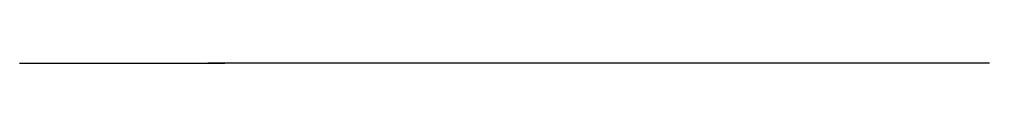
# Model space of a CAD drawing. Header units: metres. Extents: x 2.032 to 2.451, y 0 to 0.
import ezdxf

# ---------------------------------------------------------------- set-up
doc = ezdxf.new("R2010")
doc.units = ezdxf.units.M
doc.layers.add('dxf$fin', color=18, linetype='Continuous', true_color=0x000000)

msp = doc.modelspace()

# ---------------------------------------------------------------- linework, layer by layer
at = {"layer": 'dxf$fin', "extrusion": (-2.39155e-14, -1, 2.04005e-15)}
msp.add_open_spline([(2.03173, 0, -1.1628), (2.03309, 0, -1.14256), (2.03586, 0, -1.10207), (2.04014, 0, -1.04135), (2.04455, 0, -0.98063), (2.04908, 0, -0.91992), (2.05375, 0, -0.85923), (2.05854, 0, -0.79854), (2.06346, 0, -0.73787), (2.06851, 0, -0.6772), (2.07369, 0, -0.61655), (2.07899, 0, -0.5559), (2.08442, 0, -0.49527), (2.08999, 0, -0.43465), (2.09568, 0, -0.37404), (2.1015, 0, -0.31345), (2.10744, 0, -0.25286), (2.11352, 0, -0.19229), (2.1179, 0, -0.14946), (2.12025, 0, -0.12682), (2.1205, 0, -0.12437)], degree=3, knots=[0, 0, 0, 0, 1, 2, 3, 4, 5, 6, 7, 8, 9, 10, 11, 12, 13, 14, 15, 16, 17, 17.121619, 17.121619, 17.121619, 17.121619], dxfattribs=at)
at = {"layer": 'dxf$fin', "extrusion": (-6.64046e-16, 1, -1.24098e-16)}
msp.add_open_spline([(2.4507, 0, -0.13692), (2.44996, 0, -0.14179), (2.44588, 0, -0.16883), (2.43854, 0, -0.21806), (2.42859, 0, -0.28457), (2.41857, 0, -0.35108), (2.40845, 0, -0.41758), (2.39818, 0, -0.48404), (2.38772, 0, -0.55049), (2.37705, 0, -0.61689), (2.36612, 0, -0.68326), (2.35486, 0, -0.74957), (2.34318, 0, -0.81581), (2.33096, 0, -0.88194), (2.31801, 0, -0.94796), (2.30388, 0, -1.01364), (2.28721, 0, -1.07915), (2.24631, 0, -1.13562), (2.1793, 0, -1.15531), (2.13567, 0, -1.16292), (2.11306, 0, -1.1628)], degree=3, knots=[4.78021, 4.78021, 4.78021, 4.78021, 5, 6, 7, 8, 9, 10, 11, 12, 13, 14, 15, 16, 17, 18, 19, 20, 21, 22, 22, 22, 22], dxfattribs=at)

doc.saveas('drawing.dxf')
